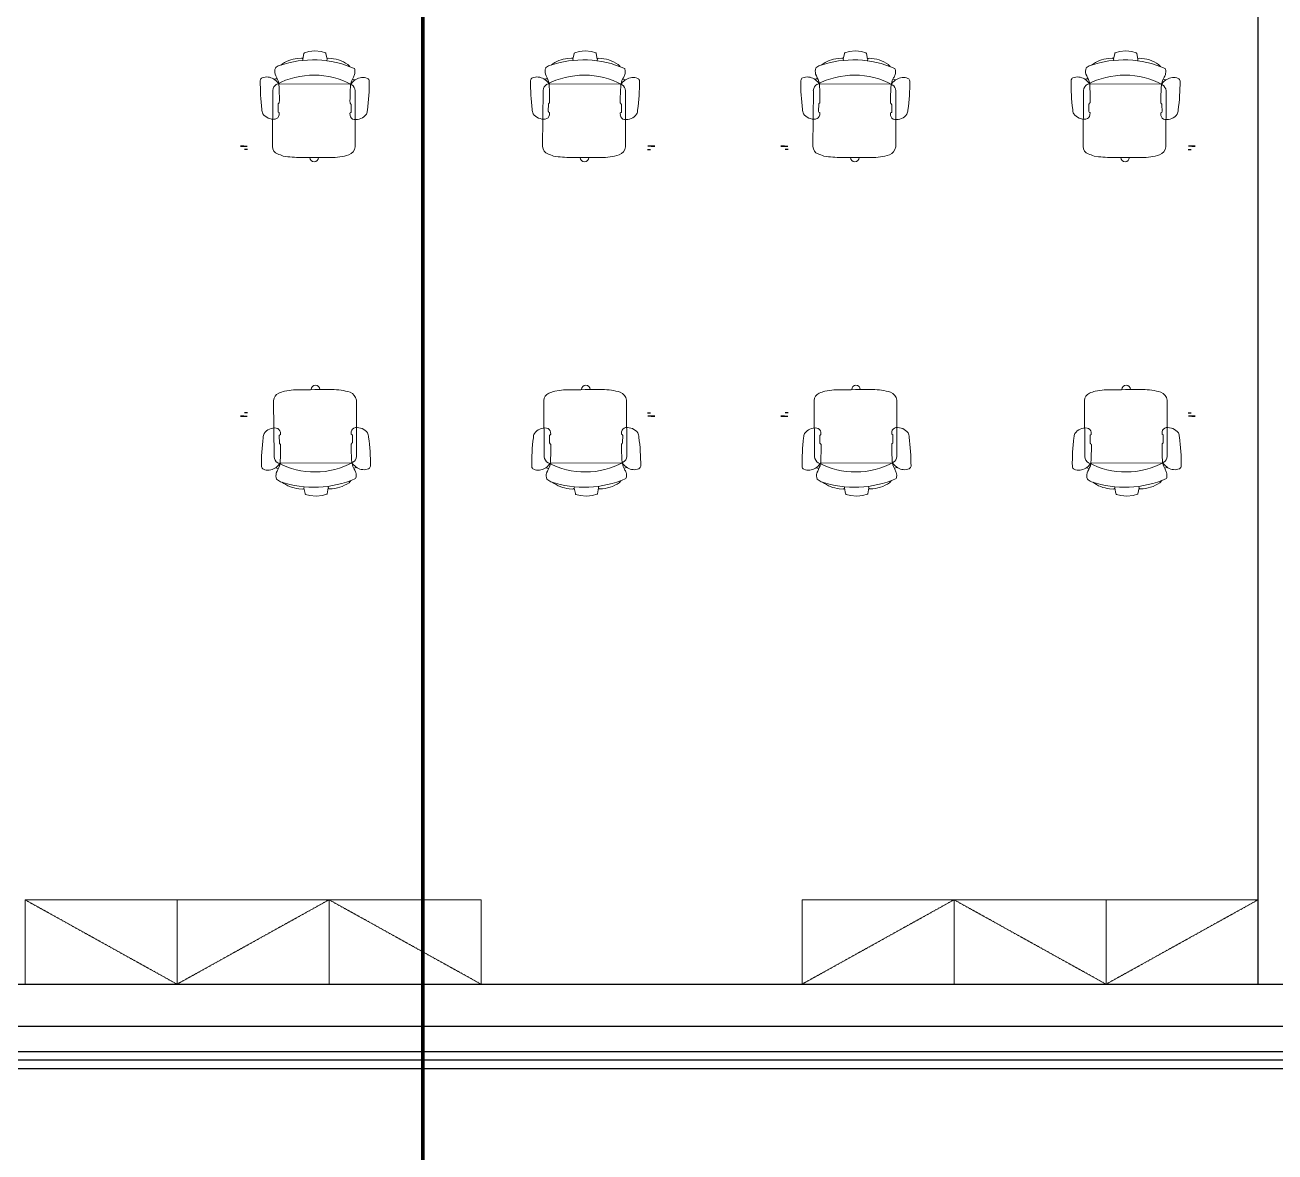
# Model space of a CAD drawing. Header units: inches. Extents: x 478327 to 492265, y -26791 to -22136.
# Drawn here: x 481227.1 to 481560.1, y -26322.4 to -26022 of the extents above; entities that cross this region are included whole.
import ezdxf

# ---------------------------------------------------------------- set-up
doc = ezdxf.new("R2010")
doc.units = ezdxf.units.IN
doc.header["$MEASUREMENT"] = 0
doc.linetypes.add('HIDDEN2', pattern=[0.1875, 0.125, -0.0625])
doc.linetypes.add('TRATTEGGIATA2', pattern=[9.525, 6.35, -3.175])
for name, color, linetype in [('A-DIMENSION', 4, 'Continuous'), ('A-GLASS', 4, 'Continuous'), ('C-RD-TEXT-TITLE', 4, 'Continuous'), ('I-FURN', 1, 'Continuous'), ('I-WALL-FULL', 5, 'Continuous')]:
    doc.layers.add(name, color=color, linetype=linetype)
doc.layers.add('A-furniture', color=8, linetype='Continuous', lineweight=9)

# ---------------------------------------------------------------- blocks, each defined once
blk = doc.blocks.new('1505774114')
for p, q in [((381, 1577, 616), (411, 1577, 616)), ((413, 1557, 26), (395, 1557, 26)), ((2781, 1557, 26), (2799, 1557, 26)), ((2813, 1577, 616), (2783, 1577, 616)), ((381, -23, 616), (411, -23, 616)), ((413, -3, 26), (395, -3, 26)), ((2781, -3, 26), (2799, -3, 26)), ((2813, -23, 616), (2783, -23, 616))]:
    blk.add_line(p, q)
at = {"extrusion": (1.22461e-16, 1, 0)}
for centre, radius in [((-381, 586, 1577), 10.5), ((-381, 586, 1577), 8.5), ((-2813, 586, 1577), 10.5), ((-2813, 586, 1577), 8.5)]:
    blk.add_circle(centre, radius, dxfattribs=at)
at = {"extrusion": (0, -1, 0)}
for centre, radius in [((381, 586, 23), 10.5), ((381, 586, 23), 8.5), ((2813, 586, 23), 10.5), ((2813, 586, 23), 8.5)]:
    blk.add_circle(centre, radius, dxfattribs=at)
blk = doc.blocks.new('A$C6A0E07C9')
at = {"layer": 'A-furniture'}
for p, q in [((-0.2138, 0.2718), (0.1182, 0.2876)), ((-0.0121, 0.2424), (-0.025, 0.2422)), ((-0.0115, 0.2426), (-0.0121, 0.2424)), ((-0.0112, 0.2428), (-0.0115, 0.2426)), ((-0.0079, 0.2484), (-0.0112, 0.2428)), ((0.0377, 0.2515), (-0.0033, 0.2499)), ((0.0418, 0.2505), (0.045, 0.2473)), ((0.045, 0.2473), (0.0464, 0.2461)), ((0.0464, 0.2461), (0.0478, 0.2453)), ((0.0478, 0.2453), (0.0485, 0.2451)), ((0.1585, 0.2497), (0.1792, -0.1667)), ((-0.2691, 0.1773), (-0.2664, 0.2046)), ((0.3152, 0.1516), (0.3188, 0.1294)), ((0.3146, 0.1213), (0.3056, 0.1197)), ((0.3131, 0.1211), (0.3466, 0.116)), ((0.3514, 0.1128), (0.36, 0.0876)), ((0.36, 0.0876), (0.3659, 0.0513)), ((-0.2907, 0.0196), (-0.2893, 0.0294)), ((-0.2883, 0.01), (-0.2907, 0.0196)), ((-0.2893, 0.0294), (-0.2841, 0.0379)), ((-0.2824, 0.002), (-0.2883, 0.01)), ((-0.2841, 0.0379), (-0.2762, 0.0438)), ((-0.2739, -0.003), (-0.2824, 0.002)), ((-0.2762, 0.0438), (-0.2666, 0.0462)), ((0.3636, 0.0146), (0.3576, -0.0113)), ((0.3659, 0.0513), (0.3636, 0.0146)), ((-0.2641, -0.0045), (-0.2739, -0.003)), ((0.3108, -0.0224), (0.3218, -0.0234)), ((0.3197, -0.023), (0.3546, -0.0146)), ((0.3546, -0.0146), (0.3564, -0.0132)), ((0.3564, -0.0132), (0.3576, -0.0113)), ((0.2962, -0.1472), (0.2839, -0.1595)), ((-0.1895, -0.2174), (0.1433, -0.1996)), ((0.0087, -0.176), (-0.0042, -0.1772)), ((0.0094, -0.1763), (0.0087, -0.176)), ((0.0097, -0.1764), (0.0094, -0.1763)), ((0.0135, -0.1816), (0.0097, -0.1764)), ((0.0591, -0.1802), (0.0183, -0.1827)), ((0.0631, -0.1788), (0.066, -0.1753)), ((0.066, -0.1753), (0.0673, -0.174)), ((0.0673, -0.174), (0.0686, -0.173)), ((0.0686, -0.173), (0.0692, -0.1728))]:
    blk.add_line(p, q, dxfattribs=at)
for centre, radius, start, end in [((0.0274, 0.2777), 0.0792, 129.49988, 189.11522), ((0.0065, 0.2825), 0.0635, 94.07923, 117.59377), ((0.2241, -0.8917), 1.2574, 92.35943, 100.17565), ((0.1721, 0.3454), 0.0192, 28.12557, 89.24362), ((0.1209, 0.3234), 0.0749, 330.37939, 24.51295), ((0.5941, -0.0351), 0.8932, 162.12026, 164.43231), ((-0.21, 0.2233), 0.0487, 94.52598, 161.01093), ((-0.0222, 0.2712), 0.0292, 192.00474, 264.44095), ((-0.0038, 0.2437), 0.00623, 84.84548, 131.31741), ((0.0374, 0.2414), 0.0101, 64.52807, 88.63913), ((0.0007, 1.5534), 1.3091, 272.08986, 276.67605), ((0.117, 0.2414), 0.0463, 34.09018, 88.4441), ((0.1493, 0.274), 0.0211, 279.8693, 313.34338), ((-0.2488, 0.0248), 0.4712, 334.59734, 30.97321), ((0.1704, 0.2449), 0.0129, 130.13659, 158.01734), ((0.1866, 0.1808), 0.0779, 100.05254, 108.26721), ((0.1077, 0.3263), 0.0879, 309.67257, 333.02228), ((-1.1254, 2.7931), 2.8487, 297.11573, 298.06946), ((-0.9196, -0.0126), 1.143, 14.09314, 15.00562), ((0.2336, 0.2226), 0.0597, 72.52818, 107.70113), ((0.1951, 0.2221), 0.0806, 25.51985, 45.53867), ((-0.3014, 0.0263), 0.6141, 339.61076, 22.04666), ((0.1276, 0.1249), 0.1894, 8.09249, 40.8276), ((0.1816, 0.1421), 0.4521, 175.52891, 182.09908), ((72.2191, 3.6268), 72.5738, 182.765274, 182.924882), ((0.31, 0.1288), 0.0088, 301.08798, 3.16667), ((0.3467, 0.1108), 0.00513, 22.81842, 91.00758), ((0.1162, -0.0378), 0.2107, 328.69616, 1.80788), ((0.3177, -0.0315), 0.00903, 2.12372, 63.37094), ((0.0809, -0.0616), 0.3414, 182.48103, 200.75528), ((-0.1856, -0.1603), 0.0572, 202.88209, 266.11689), ((0.0516, -0.2073), 0.0792, 176.57822, 236.19355), ((0.0015, -0.2058), 0.0292, 101.25248, 173.68869), ((0.0171, -0.1766), 0.00623, 234.37601, 280.84795), ((0.0579, -0.1702), 0.0101, 277.0543, 301.16536), ((0.1515, -1.4793), 1.3091, 89.01739, 93.60357), ((0.138, -0.155), 0.0449, 276.79393, 330.15211), ((0.1724, -0.1915), 0.0211, 52.35005, 85.82413), ((0.197, -0.1553), 0.0211, 212.66016, 229.03524), ((0.1633, -0.2919), 0.1223, 63.05477, 80.63565), ((0.1362, -0.2476), 0.0879, 32.67116, 56.02087), ((-0.9196, -0.0126), 1.143, 350.69637, 351.61264), ((0.1491, -0.2435), 0.0749, 341.18048, 35.31404), ((0.3239, 0.0551), 0.2601, 246.15386, 250.81737), ((0.249, -0.1528), 0.0392, 254.29981, 275.99109), ((0.2537, -0.1401), 0.0518, 269.3553, 293.37881), ((0.0312, -0.2142), 0.0635, 248.09967, 271.6142), ((0.1312, 0.9758), 1.2574, 265.51777, 273.33401), ((0.2022, -0.2604), 0.0192, 276.44982, 337.56787)]:
    blk.add_arc(centre, radius, start, end, dxfattribs=at)

msp = doc.modelspace()

# ---------------------------------------------------------------- linework, layer by layer
at = {"layer": 'A-DIMENSION', "color": 8}
msp.add_line((481186.626, -26277.639, 6.93), (481733.376, -26277.639, 6.93), dxfattribs=at)
at = {"layer": 'A-furniture', "linetype": 'HIDDEN2'}
for p, q in [((481267.626, -26277.639, 6.93), (481227.126, -26255.139, 6.93)), ((481308.126, -26255.139, 6.93), (481267.626, -26277.639, 6.93)), ((481348.626, -26277.639, 6.93), (481308.126, -26255.139, 6.93)), ((481474.625, -26255.139, 6.93), (481434.125, -26277.639, 6.93)), ((481515.125, -26277.639, 6.93), (481474.625, -26255.139, 6.93)), ((481555.625, -26255.139, 6.93), (481515.125, -26277.639, 6.93))]:
    msp.add_line(p, q, dxfattribs=at)
at = {"layer": 'A-furniture', "elevation": 6.93}
for points in [[(481227.126, -26277.639), (481227.126, -26255.139), (481267.626, -26255.139), (481267.626, -26277.639)], [(481267.626, -26277.639), (481267.626, -26255.139), (481308.126, -26255.139), (481308.126, -26277.639)], [(481308.126, -26277.639), (481308.126, -26255.139), (481348.626, -26255.139), (481348.626, -26277.639)], [(481434.125, -26277.639), (481434.125, -26255.139), (481474.625, -26255.139), (481474.625, -26277.639)], [(481474.625, -26277.639), (481474.625, -26255.139), (481515.125, -26255.139), (481515.125, -26277.639)], [(481515.125, -26277.639), (481515.125, -26255.139), (481555.625, -26255.139), (481555.625, -26277.639)]]:
    msp.add_lwpolyline(points, close=True, dxfattribs=at)
at = {"layer": 'A-GLASS'}
for p, q in [((481733.376, -26288.889, 6.93), (481045.037, -26288.889, 6.93)), ((481733.376, -26295.639, 6.93), (481045.037, -26295.639, 6.93)), ((481733.376, -26297.889, 6.93), (481045.037, -26297.889, 6.93)), ((481045.037, -26300.14, 6.93), (481733.376, -26300.139, 6.93))]:
    msp.add_line(p, q, dxfattribs=at)
at = {"layer": 'C-RD-TEXT-TITLE', "ltscale": 0.5, "const_width": 1, "elevation": 6.93}
msp.add_lwpolyline([(481452.561, -26640.023), (481333.096, -26640.023), (481333.096, -22601.892), (481460.526, -22601.892)], dxfattribs=at)
at = {"layer": 'I-WALL-FULL'}
msp.add_line((481555.625, -26277.639, 6.93), (481555.625, -25737.639, 6.93), dxfattribs=at)

# ---------------------------------------------------------------- block references
at = {"layer": 'A-furniture'}
for p, xscale, yscale, zscale, rotation in [((481305.772, -26045.46, 6.862), 44.99999999889079, 44.99999999889079, 44.99999999889079, 86.85652716247276), ((481377.772, -26045.46, 7.672), 44.99999999889079, 44.99999999889079, 44.99999999889079, 86.85652716247276), ((481449.772, -26045.46, 6.052), 44.99999999889079, 44.99999999889079, 44.99999999889079, 86.85652716247276), ((481521.772, -26045.46, 6.862), 44.99999999889079, 44.99999999889079, 44.99999999889079, 86.85652716247276), ((481306.096, -26131.048, 45.801), -44.99999999889079, 45, 45, 93.14347283752726), ((481378.096, -26131.048, 46.611), -44.99999999889079, 45, 45, 93.14347283752726), ((481450.096, -26131.048, 44.991), -44.99999999889079, 45, 45, 93.14347283752726), ((481522.096, -26131.048, 45.801), -44.99999999889079, 45, 45, 93.14347283752726)]:
    msp.add_blockref('A$C6A0E07C9', p, dxfattribs=dict(at, xscale=xscale, yscale=yscale, zscale=zscale, rotation=rotation))
at = {"layer": 'I-FURN', "linetype": 'TRATTEGGIATA2', "xscale": 0.04500000025145709, "yscale": 0.04500000025145709, "zscale": 0.04500000025145709}
for p in [(481267.828, -26125.232, -24.053), (481411.828, -26125.232, -24.863)]:
    msp.add_blockref('1505774114', p, dxfattribs=at)

doc.saveas('drawing.dxf')
